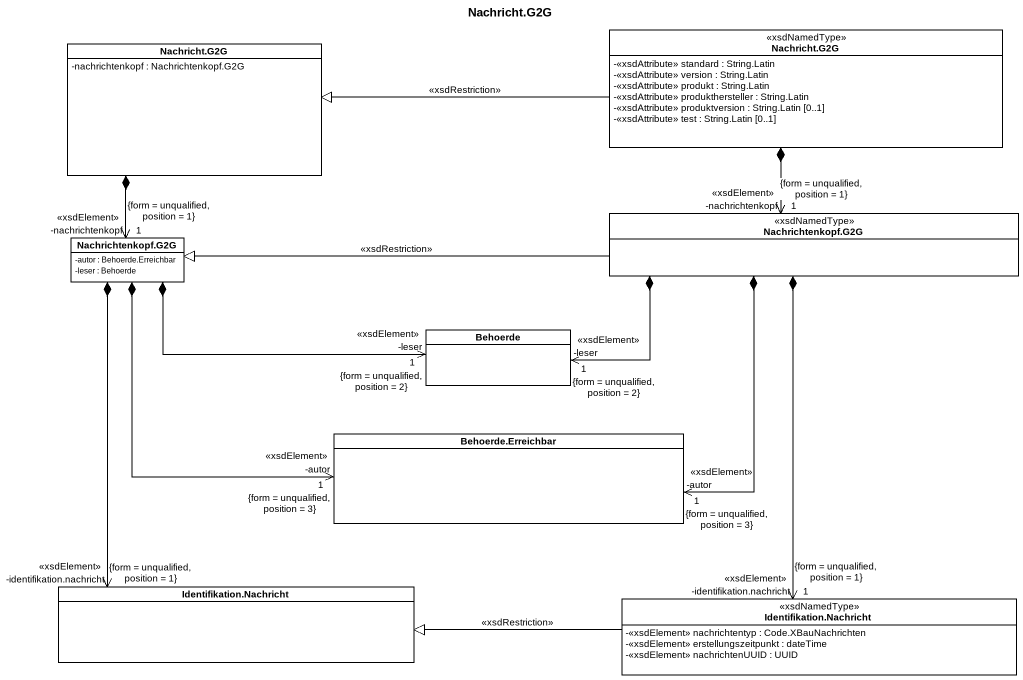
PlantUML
@startuml
title Nachricht.G2G
hide circle
hide empty members
skinparam classAttributeIconSize 0
class "Nachricht.G2G" as Nachricht_G2G <<xsdNamedType>> {
  -<<xsdAttribute>> standard : String.Latin
  -<<xsdAttribute>> version : String.Latin
  -<<xsdAttribute>> produkt : String.Latin
  -<<xsdAttribute>> produkthersteller : String.Latin
  -<<xsdAttribute>> produktversion : String.Latin [0..1]
  -<<xsdAttribute>> test : String.Latin [0..1]
}
class "Nachricht.G2G" as Nachricht_G2G_2 {
  -nachrichtenkopf : Nachrichtenkopf.G2G
}
class "Nachrichtenkopf.G2G" as Nachrichtenkopf_G2G <<xsdNamedType>>
class "Nachrichtenkopf.G2G" as Nachrichtenkopf_G2G_2 {
  -autor : Behoerde.Erreichbar
  -leser : Behoerde
}
class Behoerde
class "Behoerde.Erreichbar" as Behoerde_Erreichbar
class "Identifikation.Nachricht" as Identifikation_Nachricht
class "Identifikation.Nachricht" as Identifikation_Nachricht_2 <<xsdNamedType>> {
  -<<xsdElement>> nachrichtentyp : Code.XBauNachrichten
  -<<xsdElement>> erstellungszeitpunkt : dateTime
  -<<xsdElement>> nachrichtenUUID : UUID
}
Nachricht_G2G -left-|> Nachricht_G2G_2 : <<xsdRestriction>>
Nachricht_G2G *--> "-nachrichtenkopf\n1\n<<xsdElement>>\n{form = unqualified, position = 1}" Nachrichtenkopf_G2G
Nachrichtenkopf_G2G -left-|> Nachrichtenkopf_G2G_2 : <<xsdRestriction>>
Nachrichtenkopf_G2G *-left-> "-leser\n<<xsdElement>>\n1\n{form = unqualified, position = 2}" Behoerde
Nachrichtenkopf_G2G *--> "-autor\n1\n<<xsdElement>>\n{form = unqualified, position = 3}" Behoerde_Erreichbar
Nachrichtenkopf_G2G *--> "-identifikation.nachricht\n1\n<<xsdElement>>\n{form = unqualified, position = 1}" Identifikation_Nachricht_2
Nachrichtenkopf_G2G_2 "-nachrichtenkopf\n<<xsdElement>>\n1\n{form = unqualified, position = 1}" <-up-* Nachricht_G2G_2
Nachrichtenkopf_G2G_2 *-right-> "-leser\n<<xsdElement>>\n1\n{form = unqualified, position = 2}" Behoerde
Nachrichtenkopf_G2G_2 *-right-> "-autor\n<<xsdElement>>\n1\n{form = unqualified, position = 3}" Behoerde_Erreichbar
Nachrichtenkopf_G2G_2 *--> "-identifikation.nachricht\n<<xsdElement>>\n{form = unqualified, position = 1}" Identifikation_Nachricht
Identifikation_Nachricht_2 -left-|> Identifikation_Nachricht : <<xsdRestriction>>
@enduml
